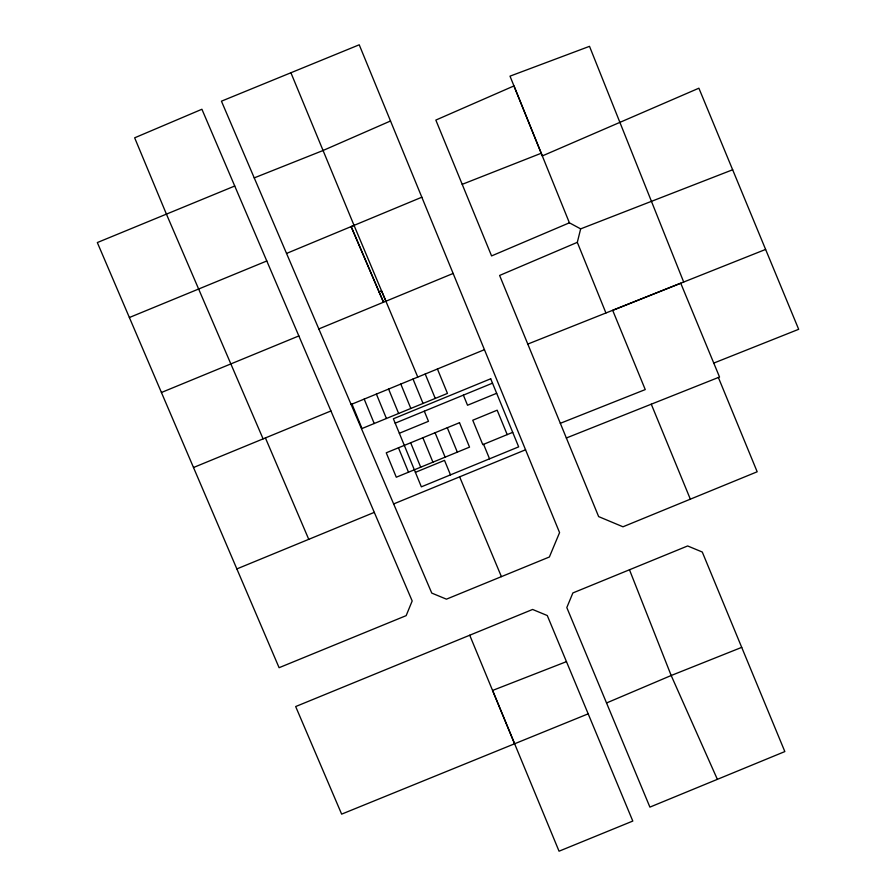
<?xml version="1.0" encoding="UTF-8"?>
<svg xmlns="http://www.w3.org/2000/svg" width="896" height="896" viewBox="0 0 896 896"><rect width="100%" height="100%" fill="white"/><g stroke="black" fill="none" stroke-linecap="round" stroke-linejoin="round"><path stroke-width="1.34" d="M605.931 312.984L577.315 242.346L580.653 228.872L732.682 169.758M390.533 120.982L322.694 150.651L254.229 177.89M417.771 377.07L354.054 225.4L351.154 226.621L379.075 291.917L381.562 290.864L385.941 301.213M569.397 222.813L491.579 255.92L435.837 120.086L513.968 85.926L569.397 222.813L580.653 228.872M577.315 242.346L499.61 275.453L598.64 516.6L622.978 526.792L757.176 471.778L718.379 377.496M606.558 702.957L671.182 675.506L741.709 647.371L784.84 751.576L649.902 807.117L566.81 607.566L572.88 592.939L687.646 545.955L702.274 552.026L741.709 647.371M286.541 253.434L431.771 593.096L446.443 599.166L549.382 556.987L559.574 532.605L359.229 44.8L221.446 101.181L286.541 253.434L421.837 197.21M318.842 328.933L453.152 273.448M234.741 186.021L97.328 242.558L279.093 667.699L406.157 615.642L412.182 600.97L201.914 109.256L134.658 137.816L166.432 214.155L263.099 438.894M129.371 317.52L266.795 260.982M161.414 392.493L298.838 335.944M193.514 467.51L330.938 410.962M351.098 404.477L484.456 349.675M395.181 423.158L492.498 383.163M399.347 433.272L428.467 421.31L424.312 411.186M496.664 393.288L467.533 405.25L463.378 395.136M415.397 472.338L444.517 460.376L450.486 474.869M512.714 432.354L482.787 444.651L472.752 420.235L497.168 410.2L507.203 434.616M393.646 503.933L525.582 449.77M236.858 568.915L374.27 512.378M588.19 713.832L341.645 814.139L295.669 706.552L532.605 609.459L547.277 615.541L632.8 821.061L559.048 851.2L469.728 635.23M527.8 344.075L765.621 249.424M560.314 423.315L645.254 389.581L612.685 310.341L680.736 283.214L719.533 377.026L566.328 437.998M713.787 363.082L798.672 329.302L698.891 88.2L542.315 155.926L510.003 76.16L589.512 46.334L683.693 282.05M462.224 184.33L541.262 153.238M566.496 661.629L492.587 690.446L514.595 743.77M717.371 779.352L671.182 675.506L629.474 569.766M379.075 291.917L383.51 302.21L351.154 226.621M265.418 437.942L308.762 539.358M354.054 225.4L290.92 72.778M459.637 476.851L501.402 576.632M651.28 404.208L690.346 499.184M483.582 444.315L489.541 458.819M437.427 368.995L447.462 393.411L362.006 428.523L351.982 404.107M425.219 374.013L435.254 398.429M447.294 427.728L457.33 452.144M413.011 379.03L423.046 403.446M435.086 432.746L445.122 457.162M400.803 384.048L410.838 408.464M422.878 437.763L432.914 462.179M388.595 389.066L398.63 413.482M410.67 442.781L420.706 467.186M376.398 394.083L386.422 418.499M398.462 447.787L408.498 472.203M364.19 399.101L374.214 423.506M490.706 378.784L393.378 418.768L421.355 486.842L518.672 446.858L490.706 378.784M459.502 422.71L386.254 452.805L396.29 477.221L469.538 447.126L459.502 422.71"/></g></svg>
